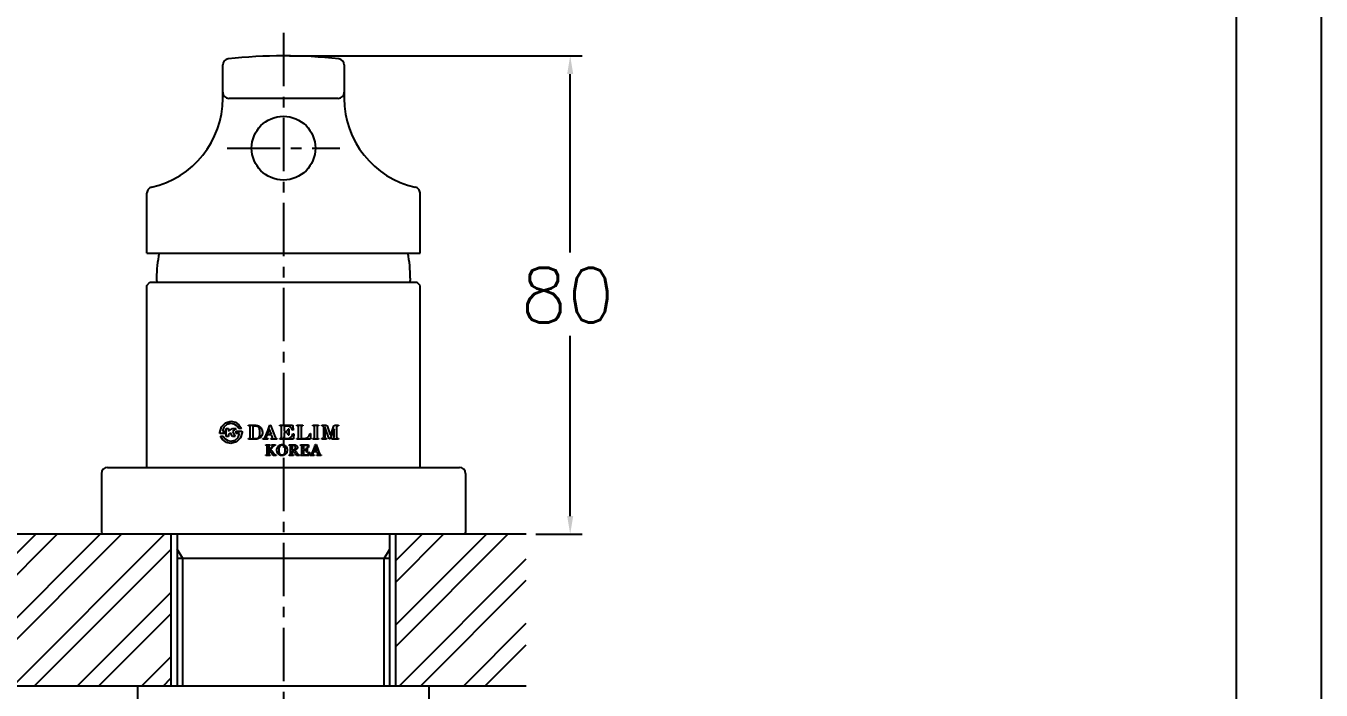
# Model space of a CAD drawing. Extents: x 8952 to 9546, y 9173 to 10013.
# Drawn here: x 9332.4 to 9545.8, y 9342.6 to 9452 of the extents above; entities that cross this region are included whole.
import ezdxf

# ---------------------------------------------------------------- set-up
doc = ezdxf.new("R2010")
doc.units = 0
doc.header["$LTSCALE"] = 7
doc.header["$MEASUREMENT"] = 0
doc.linetypes.add('CENTER', pattern=[2, 1.25, -0.25, 0.25, -0.25])
doc.layers.get('0').update_dxf_attribs({"color": 2, "linetype": 'CONTINUOUS'})
for name, color, linetype in [('CL', 1, 'CENTER'), ('D', 2, 'CONTINUOUS'), ('DWG', 7, 'CONTINUOUS')]:
    doc.layers.add(name, color=color, linetype=linetype)
doc.styles.add('GHS', font='ROMANS', dxfattribs={"bigfont": 'GHS'})

msp = doc.modelspace()

# ---------------------------------------------------------------- hatches: boundary and pattern name
at = {"layer": 'D'}
h = msp.add_hatch(dxfattribs=at)
h.set_pattern_fill('ANSI32', color=256, scale=20, style=0)
h.set_pattern_definition([(45, (3122.4815, 5087.101), (-5.303301, 5.303301), []), (45, (3126.017, 5087.101), (-5.303301, 5.303301), [])])
h.paths.add_polyline_path([(9094.83, 9343.24), (9116.33, 9343.24), (9116.33, 9368.24), (9094.83, 9368.24)])
h.paths.add_polyline_path([(9153.33, 9368.24), (9153.33, 9343.24), (9231.33, 9343.24), (9231.33, 9368.24)])
h.paths.add_polyline_path([(9393.33, 9343.24), (9414.83, 9343.24), (9414.83, 9368.24), (9393.33, 9368.24)])
h.paths.add_polyline_path([(9356.33, 9343.24), (9356.33, 9368.24), (9278.33, 9368.24), (9278.33, 9343.24)])

# ---------------------------------------------------------------- linework, layer by layer
msp.add_line((9545.79, 9593.39), (9545.79, 9173.39))
at = {"color": 4}
msp.add_line((9531.79, 9559.39), (9531.79, 9184.39), dxfattribs=at)
at = {"color": 7, "linetype": 'Continuous'}
for p, q in [((9364.83, 9440.04), (9364.83, 9445.54)), ((9384.83, 9445.54), (9384.83, 9440.04)), ((9383.83, 9440.04), (9365.83, 9440.04)), ((9352.33, 9414.54), (9352.33, 9424.42)), ((9397.33, 9414.54), (9397.33, 9424.42)), ((9352.33, 9414.54), (9397.33, 9414.54)), ((9352.33, 9409.24), (9352.83, 9409.74)), ((9352.33, 9379.24), (9352.33, 9409.24)), ((9352.83, 9409.74), (9396.83, 9409.74)), ((9353.93, 9410.44), (9353.93, 9410.04)), ((9395.73, 9410.44), (9395.73, 9410.04)), ((9397.33, 9409.24), (9396.83, 9409.74)), ((9397.33, 9379.24), (9397.33, 9409.24)), ((9345.83, 9379.24), (9403.83, 9379.24)), ((9344.83, 9378.24), (9344.83, 9368.54)), ((9404.83, 9378.24), (9404.83, 9368.54)), ((9414.83, 9368.24), (9094.83, 9368.24)), ((9344.83, 9368.54), (9345.13, 9368.24)), ((9356.33, 9343.24), (9356.33, 9368.24)), ((9357.33, 9368.24), (9357.33, 9343.24)), ((9392.33, 9343.24), (9392.33, 9368.24)), ((9393.33, 9343.24), (9393.33, 9368.24)), ((9404.83, 9368.54), (9404.53, 9368.24)), ((9392.33, 9364.24), (9357.33, 9364.24)), ((9414.83, 9343.24), (9094.83, 9343.24)), ((9350.83, 9340.74), (9350.83, 9343.24)), ((9398.83, 9340.74), (9398.83, 9343.24))]:
    msp.add_line(p, q, dxfattribs=at)
msp.add_circle((9374.83, 9431.84), 5.25, dxfattribs=at)
for centre, radius, start, end in [((9374.83, 9364.04), 83, 83.6987, 96.3013), ((9365.83, 9445.54), 1, 96.3013, 180), ((9383.83, 9445.54), 1, 0, 83.6987), ((9365.83, 9441.04), 1, 180, 270), ((9383.83, 9441.04), 1, 270, 0), ((9349.83, 9440.04), 15, 282.6356, 0), ((9399.83, 9440.04), 15, 180, 257.3644), ((9374.83, 9410.44), 20.9, 168.6848, 180), ((9374.83, 9410.44), 20.9, 0, 11.3152), ((9354.23, 9410.04), 0.3, 180, 270), ((9395.43, 9410.04), 0.3, 270, 0), ((9345.83, 9378.24), 1, 90, 180), ((9403.83, 9378.24), 1, 0, 90)]:
    msp.add_arc(centre, radius, start, end, dxfattribs=at)
for points in [[(9353.12, 9425.4), (9352.82, 9425.28), (9352.58, 9425.08), (9352.41, 9424.81), (9352.34, 9424.5), (9352.33, 9424.42)], [(9397.33, 9424.42), (9397.33, 9424.5), (9397.26, 9424.81), (9397.09, 9425.08), (9396.85, 9425.28), (9396.55, 9425.4)]]:
    msp.add_spline(points, degree=3, dxfattribs=at)
at = {"layer": 'CL'}
for p, q in [((9374.83, 9450.81), (9374.83, 9269.84)), ((9365.54, 9431.84), (9384.13, 9431.84))]:
    msp.add_line(p, q, dxfattribs=at)
at = {"layer": 'D'}
for p, q in [((9375.83, 9447.04), (9424.07, 9447.04)), ((9422.07, 9414.67), (9422.07, 9444.04)), ((9422.07, 9371.24), (9422.07, 9400.9)), ((9364.35, 9385.02), (9364.6, 9385.94)), ((9364.6, 9385.94), (9365.26, 9386.6)), ((9365.01, 9385.86), (9364.76, 9385.22)), ((9364.76, 9385.22), (9365.19, 9385.22)), ((9365.51, 9386.31), (9365.01, 9385.86)), ((9365.19, 9385.22), (9365.19, 9384.84)), ((9365.26, 9386.6), (9366.18, 9386.85)), ((9365.38, 9385.66), (9365.77, 9385.66)), ((9365.38, 9384.36), (9365.38, 9385.66)), ((9366.18, 9386.47), (9365.51, 9386.31)), ((9365.77, 9385.21), (9366.43, 9385.66)), ((9365.77, 9385.66), (9365.77, 9385.21)), ((9366.18, 9386.85), (9366.91, 9386.69)), ((9366.71, 9386.37), (9366.18, 9386.47)), ((9367.06, 9385.66), (9366.41, 9385.19)), ((9366.41, 9385.19), (9366.89, 9384.36)), ((9366.43, 9385.66), (9367.06, 9385.66)), ((9367.15, 9386.09), (9366.71, 9386.37)), ((9366.91, 9386.69), (9367.5, 9386.28)), ((9367.02, 9385.23), (9367.6, 9385.23)), ((9367.02, 9384.84), (9367.02, 9385.23)), ((9367.46, 9385.66), (9367.15, 9386.09)), ((9367.89, 9385.66), (9367.46, 9385.66)), ((9367.5, 9386.28), (9367.89, 9385.66)), ((9367.6, 9385.23), (9367.83, 9385.23)), ((9367.83, 9385.23), (9367.99, 9385.23)), ((9367.99, 9385.23), (9368, 9385.16)), ((9368, 9385.16), (9368, 9385.09)), ((9369.05, 9386.2), (9370.16, 9386.2)), ((9369.05, 9386.09), (9369.05, 9386.2)), ((9369.21, 9386.09), (9369.05, 9386.09)), ((9369.3, 9386.07), (9369.21, 9386.09)), ((9369.34, 9386), (9369.3, 9386.07)), ((9369.35, 9385.91), (9369.34, 9386)), ((9369.35, 9384.18), (9369.35, 9385.91)), ((9369.78, 9385.99), (9369.77, 9385.93)), ((9369.77, 9385.93), (9369.77, 9384.16)), ((9369.83, 9386.04), (9369.78, 9385.99)), ((9369.91, 9386.07), (9369.83, 9386.04)), ((9369.97, 9386.07), (9369.91, 9386.07)), ((9370.02, 9386.07), (9369.97, 9386.07)), ((9370.07, 9386.07), (9370.02, 9386.07)), ((9370.23, 9386.07), (9370.07, 9386.07)), ((9370.16, 9386.2), (9370.3, 9386.19)), ((9370.4, 9386.05), (9370.23, 9386.07)), ((9370.3, 9386.19), (9370.43, 9386.17)), ((9370.53, 9386.02), (9370.4, 9386.05)), ((9370.43, 9386.17), (9370.57, 9386.14)), ((9370.63, 9385.96), (9370.53, 9386.02)), ((9370.57, 9386.14), (9370.69, 9386.09)), ((9370.72, 9385.89), (9370.63, 9385.96)), ((9370.69, 9386.09), (9370.81, 9386.03)), ((9370.8, 9385.81), (9370.72, 9385.89)), ((9370.9, 9385.58), (9370.8, 9385.81)), ((9370.81, 9386.03), (9370.92, 9385.96)), ((9370.95, 9385.29), (9370.9, 9385.58)), ((9370.92, 9385.96), (9371.04, 9385.86)), ((9370.96, 9385.04), (9370.95, 9385.29)), ((9371.04, 9385.86), (9371.15, 9385.73)), ((9371.15, 9385.73), (9371.23, 9385.59)), ((9371.23, 9385.59), (9371.3, 9385.42)), ((9371.3, 9385.42), (9371.34, 9385.24)), ((9371.34, 9385.24), (9371.36, 9385.04)), ((9372.09, 9384.92), (9372.23, 9385.27)), ((9372.5, 9385.63), (9372.15, 9384.73)), ((9372.23, 9385.27), (9372.36, 9385.62)), ((9372.36, 9385.62), (9372.49, 9385.94)), ((9372.49, 9385.94), (9372.6, 9386.23)), ((9372.84, 9384.73), (9372.5, 9385.63)), ((9372.6, 9386.23), (9372.69, 9386.23)), ((9372.69, 9386.23), (9373.46, 9384.25)), ((9374.21, 9386.2), (9376.29, 9386.2)), ((9374.21, 9386.08), (9374.21, 9386.2)), ((9374.38, 9386.08), (9374.21, 9386.08)), ((9374.45, 9386.06), (9374.38, 9386.08)), ((9374.5, 9386.01), (9374.45, 9386.06)), ((9374.51, 9385.94), (9374.5, 9386.01)), ((9374.52, 9384.21), (9374.51, 9385.94)), ((9374.95, 9386.01), (9374.93, 9385.95)), ((9374.93, 9385.95), (9374.93, 9385.25)), ((9374.93, 9385.25), (9374.94, 9385.21)), ((9374.94, 9385.21), (9374.98, 9385.17)), ((9374.99, 9386.05), (9374.95, 9386.01)), ((9374.98, 9385.17), (9375.02, 9385.16)), ((9375.07, 9386.07), (9374.99, 9386.05)), ((9375.02, 9385.16), (9375.14, 9385.16)), ((9375.45, 9386.07), (9375.07, 9386.07)), ((9375.14, 9385.16), (9375.36, 9385.2)), ((9375.36, 9385.2), (9375.55, 9385.35)), ((9375.84, 9385.99), (9375.45, 9386.07)), ((9375.55, 9385.35), (9375.63, 9385.59)), ((9375.63, 9385.59), (9375.73, 9385.59)), ((9375.73, 9385.59), (9375.73, 9384.55)), ((9376.14, 9385.75), (9375.84, 9385.99)), ((9376.32, 9385.38), (9376.14, 9385.75)), ((9376.29, 9386.2), (9376.33, 9386.19)), ((9376.41, 9385.38), (9376.32, 9385.38)), ((9376.33, 9386.19), (9376.36, 9386.17)), ((9376.36, 9386.17), (9376.37, 9386.14)), ((9376.37, 9386.14), (9376.41, 9385.38)), ((9377.04, 9386.2), (9378.01, 9386.2)), ((9377.04, 9386.08), (9377.04, 9386.2)), ((9377.16, 9386.08), (9377.04, 9386.08)), ((9377.24, 9386.06), (9377.16, 9386.08)), ((9377.3, 9385.99), (9377.24, 9386.06)), ((9377.33, 9385.88), (9377.3, 9385.99)), ((9377.33, 9384.2), (9377.33, 9385.88)), ((9377.75, 9385.98), (9377.74, 9385.9)), ((9377.74, 9385.9), (9377.74, 9384.24)), ((9377.8, 9386.05), (9377.75, 9385.98)), ((9377.9, 9386.08), (9377.8, 9386.05)), ((9378.01, 9386.08), (9377.9, 9386.08)), ((9378.01, 9386.2), (9378.01, 9386.08)), ((9379.68, 9386.2), (9380.6, 9386.2)), ((9379.68, 9386.08), (9379.68, 9386.2)), ((9379.8, 9386.08), (9379.68, 9386.08)), ((9379.88, 9386.06), (9379.8, 9386.08)), ((9379.93, 9386.01), (9379.88, 9386.06)), ((9379.94, 9385.95), (9379.93, 9386.01)), ((9379.94, 9384.2), (9379.94, 9385.95)), ((9380.38, 9386.02), (9380.36, 9385.96)), ((9380.36, 9385.96), (9380.36, 9384.17)), ((9380.42, 9386.07), (9380.38, 9386.02)), ((9380.49, 9386.08), (9380.42, 9386.07)), ((9380.6, 9386.08), (9380.49, 9386.08)), ((9380.6, 9386.2), (9380.6, 9386.08)), ((9381.16, 9386.2), (9381.86, 9386.2)), ((9381.16, 9386.08), (9381.16, 9386.2)), ((9381.25, 9386.09), (9381.16, 9386.08)), ((9381.35, 9386.07), (9381.25, 9386.09)), ((9381.43, 9386.01), (9381.35, 9386.07)), ((9381.47, 9385.88), (9381.43, 9386.01)), ((9381.47, 9384.31), (9381.47, 9385.88)), ((9381.63, 9385.96), (9381.63, 9385.95)), ((9382.36, 9383.94), (9381.63, 9385.96)), ((9381.63, 9385.95), (9381.63, 9384.56)), ((9381.86, 9386.2), (9381.92, 9386.18)), ((9381.92, 9386.18), (9381.98, 9386.15)), ((9381.98, 9386.15), (9382.03, 9386.08)), ((9382.03, 9386.08), (9382.54, 9384.63)), ((9383.18, 9385.62), (9382.53, 9383.94)), ((9382.6, 9384.63), (9382.78, 9385.11)), ((9382.78, 9385.11), (9382.97, 9385.59)), ((9382.97, 9385.59), (9383.13, 9386.08)), ((9383.13, 9386.08), (9383.16, 9386.14)), ((9383.16, 9386.14), (9383.22, 9386.18)), ((9383.17, 9385.6), (9383.18, 9385.62)), ((9383.17, 9384.22), (9383.17, 9385.6)), ((9383.22, 9386.18), (9383.28, 9386.2)), ((9383.28, 9386.2), (9383.9, 9386.2)), ((9383.61, 9385.98), (9383.59, 9385.88)), ((9383.59, 9385.88), (9383.59, 9384.22)), ((9383.68, 9386.05), (9383.61, 9385.98)), ((9383.78, 9386.08), (9383.68, 9386.05)), ((9383.9, 9386.08), (9383.78, 9386.08)), ((9383.9, 9386.2), (9383.9, 9386.08)), ((9364.35, 9384.96), (9364.35, 9385.02)), ((9364.36, 9384.9), (9364.35, 9384.96)), ((9364.36, 9384.84), (9364.36, 9384.9)), ((9364.5, 9384.84), (9364.36, 9384.84)), ((9364.47, 9384.39), (9364.89, 9384.39)), ((9364.85, 9383.77), (9364.47, 9384.39)), ((9364.75, 9384.84), (9364.5, 9384.84)), ((9365.19, 9384.84), (9364.75, 9384.84)), ((9365.44, 9383.35), (9364.85, 9383.77)), ((9364.89, 9384.39), (9365.2, 9383.96)), ((9365.2, 9383.96), (9365.64, 9383.68)), ((9365.77, 9384.36), (9365.38, 9384.36)), ((9366.18, 9383.2), (9365.44, 9383.35)), ((9365.64, 9383.68), (9366.18, 9383.57)), ((9366.09, 9384.96), (9365.77, 9384.74)), ((9365.77, 9384.74), (9365.77, 9384.36)), ((9366.44, 9384.36), (9366.09, 9384.96)), ((9366.18, 9383.57), (9366.85, 9383.74)), ((9367.1, 9383.45), (9366.18, 9383.2)), ((9366.89, 9384.36), (9366.44, 9384.36)), ((9366.85, 9383.74), (9367.35, 9384.19)), ((9367.6, 9384.84), (9367.02, 9384.84)), ((9367.75, 9384.1), (9367.1, 9383.45)), ((9367.35, 9384.19), (9367.6, 9384.84)), ((9368, 9385.02), (9367.75, 9384.1)), ((9368, 9385.09), (9368, 9385.02)), ((9369.05, 9384.01), (9369.19, 9384.01)), ((9369.05, 9383.9), (9369.05, 9384.01)), ((9370.09, 9383.9), (9369.05, 9383.9)), ((9369.19, 9384.01), (9369.27, 9384.04)), ((9369.27, 9384.04), (9369.33, 9384.1)), ((9369.33, 9384.1), (9369.35, 9384.18)), ((9369.77, 9384.16), (9369.78, 9384.09)), ((9369.78, 9384.09), (9369.81, 9384.05)), ((9369.81, 9384.05), (9369.86, 9384.02)), ((9369.86, 9384.02), (9369.93, 9384.01)), ((9369.93, 9384.01), (9370.04, 9384.01)), ((9370.04, 9384.01), (9370.16, 9384.02)), ((9370.26, 9383.9), (9370.09, 9383.9)), ((9370.16, 9384.02), (9370.31, 9384.02)), ((9370.44, 9383.91), (9370.26, 9383.9)), ((9370.31, 9384.02), (9370.46, 9384.04)), ((9370.6, 9383.95), (9370.44, 9383.91)), ((9370.46, 9384.04), (9370.59, 9384.08)), ((9370.59, 9384.08), (9370.68, 9384.14)), ((9370.73, 9384), (9370.6, 9383.95)), ((9370.68, 9384.14), (9370.76, 9384.22)), ((9370.85, 9384.06), (9370.73, 9384)), ((9370.76, 9384.22), (9370.84, 9384.3)), ((9370.84, 9384.3), (9370.92, 9384.52)), ((9370.97, 9384.14), (9370.85, 9384.06)), ((9370.92, 9384.52), (9370.95, 9384.8)), ((9370.95, 9384.8), (9370.96, 9385.04)), ((9371.08, 9384.24), (9370.97, 9384.14)), ((9371.18, 9384.37), (9371.08, 9384.24)), ((9371.26, 9384.51), (9371.18, 9384.37)), ((9371.32, 9384.67), (9371.26, 9384.51)), ((9371.35, 9384.85), (9371.32, 9384.67)), ((9371.36, 9385.04), (9371.35, 9384.85)), ((9371.43, 9384.01), (9371.5, 9384.02)), ((9371.43, 9383.9), (9371.43, 9384.01)), ((9372.27, 9383.9), (9371.43, 9383.9)), ((9371.5, 9384.02), (9371.58, 9384.04)), ((9371.58, 9384.04), (9371.64, 9384.07)), ((9371.64, 9384.07), (9371.73, 9384.13)), ((9371.73, 9384.13), (9371.79, 9384.2)), ((9371.79, 9384.2), (9371.84, 9384.3)), ((9371.84, 9384.3), (9371.96, 9384.6)), ((9371.91, 9382.98), (9372.63, 9382.98)), ((9371.91, 9382.89), (9371.91, 9382.98)), ((9371.96, 9384.6), (9372.09, 9384.92)), ((9372.12, 9384.61), (9371.99, 9384.27)), ((9371.99, 9384.27), (9372, 9384.13)), ((9372, 9384.13), (9372.11, 9384.05)), ((9372.11, 9384.05), (9372.27, 9384.01)), ((9372.88, 9384.61), (9372.12, 9384.61)), ((9372.15, 9384.73), (9372.84, 9384.73)), ((9372.27, 9384.01), (9372.27, 9383.9)), ((9372.63, 9382.98), (9372.63, 9382.89)), ((9372.73, 9384.01), (9372.94, 9384.01)), ((9372.73, 9383.9), (9372.73, 9384.01)), ((9373.74, 9383.9), (9372.73, 9383.9)), ((9372.84, 9382.89), (9372.84, 9382.98)), ((9372.84, 9382.98), (9373.5, 9382.98)), ((9373.03, 9384.18), (9372.88, 9384.61)), ((9372.94, 9384.01), (9373, 9384.04)), ((9373, 9384.04), (9373.04, 9384.1)), ((9373.04, 9384.1), (9373.03, 9384.18)), ((9373.46, 9384.25), (9373.51, 9384.12)), ((9373.5, 9382.98), (9373.5, 9382.89)), ((9373.51, 9384.12), (9373.59, 9384.04)), ((9373.59, 9384.04), (9373.74, 9384.01)), ((9373.74, 9384.01), (9373.74, 9383.9)), ((9374.21, 9384.01), (9374.36, 9384.03)), ((9374.21, 9383.9), (9374.21, 9384.01)), ((9374.94, 9383.9), (9374.21, 9383.9)), ((9374.27, 9382.96), (9374.37, 9382.99)), ((9374.36, 9384.03), (9374.47, 9384.08)), ((9374.37, 9382.99), (9374.48, 9383.01)), ((9374.47, 9384.08), (9374.52, 9384.21)), ((9374.48, 9383.01), (9374.59, 9383.02)), ((9374.59, 9383.02), (9374.7, 9383.01)), ((9374.7, 9383.01), (9374.81, 9382.99)), ((9374.81, 9382.99), (9374.91, 9382.96)), ((9374.94, 9384.98), (9374.93, 9384.94)), ((9374.93, 9384.94), (9374.93, 9384.34)), ((9374.93, 9384.34), (9374.93, 9384.27)), ((9374.93, 9384.27), (9374.94, 9384.22)), ((9374.98, 9385.01), (9374.94, 9384.98)), ((9374.94, 9384.22), (9374.94, 9384.17)), ((9374.94, 9384.17), (9374.98, 9384.1)), ((9375.67, 9383.9), (9374.94, 9383.9)), ((9375.02, 9385.03), (9374.98, 9385.01)), ((9374.98, 9384.1), (9375.04, 9384.05)), ((9375.14, 9385.03), (9375.02, 9385.03)), ((9375.04, 9384.05), (9375.12, 9384.03)), ((9375.12, 9384.03), (9375.25, 9384.03)), ((9375.38, 9384.97), (9375.14, 9385.03)), ((9375.25, 9384.03), (9375.46, 9384.03)), ((9375.55, 9384.8), (9375.38, 9384.97)), ((9375.46, 9384.03), (9375.63, 9384.03)), ((9375.62, 9384.55), (9375.55, 9384.8)), ((9375.73, 9384.55), (9375.62, 9384.55)), ((9375.63, 9384.03), (9375.92, 9384.13)), ((9376.4, 9383.9), (9375.67, 9383.9)), ((9375.77, 9382.98), (9376.57, 9382.98)), ((9375.77, 9382.89), (9375.77, 9382.98)), ((9375.92, 9384.13), (9376.24, 9384.38)), ((9376.24, 9384.38), (9376.39, 9384.77)), ((9376.39, 9384.77), (9376.51, 9384.77)), ((9376.43, 9383.91), (9376.4, 9383.9)), ((9376.46, 9383.94), (9376.43, 9383.91)), ((9376.47, 9383.99), (9376.46, 9383.94)), ((9376.51, 9384.77), (9376.47, 9383.99)), ((9376.57, 9382.98), (9376.64, 9382.98)), ((9376.64, 9382.98), (9376.71, 9382.97)), ((9376.71, 9382.97), (9376.78, 9382.96)), ((9377.04, 9384.01), (9377.17, 9384.01)), ((9377.04, 9383.9), (9377.04, 9384.01)), ((9379.18, 9383.9), (9377.04, 9383.9)), ((9377.17, 9384.01), (9377.25, 9384.05)), ((9377.25, 9384.05), (9377.31, 9384.11)), ((9377.31, 9384.11), (9377.33, 9384.2)), ((9377.64, 9382.98), (9378.98, 9382.98)), ((9377.64, 9382.89), (9377.64, 9382.98)), ((9377.74, 9384.24), (9377.74, 9384.15)), ((9377.74, 9384.15), (9377.78, 9384.07)), ((9377.78, 9384.07), (9377.9, 9384.03)), ((9377.9, 9384.03), (9378.43, 9384.03)), ((9378.43, 9384.03), (9378.79, 9384.16)), ((9378.79, 9384.16), (9379.08, 9384.46)), ((9378.98, 9382.98), (9378.98, 9382.56)), ((9379.08, 9384.46), (9379.21, 9384.82)), ((9379.22, 9383.91), (9379.18, 9383.9)), ((9379.21, 9384.82), (9379.31, 9384.82)), ((9379.25, 9383.93), (9379.22, 9383.91)), ((9379.27, 9383.98), (9379.25, 9383.93)), ((9379.31, 9384.82), (9379.27, 9383.98)), ((9379.68, 9384.01), (9379.81, 9384.02)), ((9379.68, 9383.9), (9379.68, 9384.01)), ((9380.6, 9383.9), (9379.68, 9383.9)), ((9379.81, 9384.02), (9379.9, 9384.05)), ((9379.9, 9384.05), (9379.93, 9384.13)), ((9379.93, 9384.13), (9379.94, 9384.2)), ((9380.02, 9382.78), (9380.1, 9383)), ((9380.1, 9383), (9380.2, 9383)), ((9380.2, 9383), (9380.78, 9381.5)), ((9380.36, 9384.17), (9380.37, 9384.09)), ((9380.37, 9384.09), (9380.41, 9384.04)), ((9380.41, 9384.04), (9380.49, 9384.02)), ((9380.49, 9384.02), (9380.6, 9384.01)), ((9380.6, 9384.01), (9380.6, 9383.9)), ((9381.15, 9384.01), (9381.32, 9384.06)), ((9381.15, 9383.9), (9381.15, 9384.01)), ((9381.9, 9383.9), (9381.15, 9383.9)), ((9381.32, 9384.06), (9381.42, 9384.16)), ((9381.42, 9384.16), (9381.47, 9384.31)), ((9381.63, 9384.56), (9381.63, 9384.29)), ((9381.63, 9384.29), (9381.67, 9384.15)), ((9381.67, 9384.15), (9381.77, 9384.05)), ((9381.77, 9384.05), (9381.9, 9384.01)), ((9381.9, 9384.01), (9381.9, 9383.9)), ((9382.53, 9383.94), (9382.36, 9383.94)), ((9382.54, 9384.63), (9382.6, 9384.63)), ((9382.79, 9384.01), (9382.93, 9384.01)), ((9382.79, 9383.9), (9382.79, 9384.01)), ((9383.91, 9383.9), (9382.79, 9383.9)), ((9382.93, 9384.01), (9383.05, 9384.03)), ((9383.05, 9384.03), (9383.13, 9384.1)), ((9383.13, 9384.1), (9383.17, 9384.22)), ((9383.59, 9384.22), (9383.61, 9384.11)), ((9383.61, 9384.11), (9383.68, 9384.04)), ((9383.68, 9384.04), (9383.79, 9384.02)), ((9383.79, 9384.02), (9383.91, 9384.01)), ((9383.91, 9384.01), (9383.91, 9383.9)), ((9371.94, 9382.89), (9371.91, 9382.89)), ((9371.91, 9381.32), (9371.93, 9381.33)), ((9371.91, 9381.24), (9371.91, 9381.32)), ((9372.63, 9381.24), (9371.91, 9381.24)), ((9371.93, 9381.33), (9371.96, 9381.33)), ((9371.96, 9382.88), (9371.94, 9382.89)), ((9371.99, 9382.88), (9371.96, 9382.88)), ((9371.96, 9381.33), (9371.99, 9381.33)), ((9372.02, 9382.87), (9371.99, 9382.88)), ((9371.99, 9381.33), (9372.03, 9381.33)), ((9372.05, 9382.86), (9372.02, 9382.87)), ((9372.03, 9381.33), (9372.05, 9381.34)), ((9372.07, 9382.85), (9372.05, 9382.86)), ((9372.05, 9381.34), (9372.07, 9381.35)), ((9372.09, 9382.83), (9372.07, 9382.85)), ((9372.07, 9381.35), (9372.09, 9381.36)), ((9372.11, 9382.82), (9372.09, 9382.83)), ((9372.09, 9381.36), (9372.11, 9381.37)), ((9372.13, 9382.8), (9372.11, 9382.82)), ((9372.11, 9381.37), (9372.12, 9381.39)), ((9372.12, 9381.39), (9372.13, 9381.42)), ((9372.13, 9382.78), (9372.13, 9382.8)), ((9372.14, 9382.75), (9372.13, 9382.78)), ((9372.13, 9381.42), (9372.14, 9381.44)), ((9372.14, 9382.73), (9372.14, 9382.75)), ((9372.14, 9381.47), (9372.14, 9382.73)), ((9372.14, 9381.44), (9372.14, 9381.47)), ((9372.41, 9382.79), (9372.4, 9382.76)), ((9372.4, 9382.76), (9372.4, 9382.74)), ((9372.4, 9382.74), (9372.4, 9382.14)), ((9372.4, 9382.14), (9372.43, 9382.14)), ((9372.43, 9382.09), (9372.4, 9382.09)), ((9372.4, 9382.09), (9372.4, 9381.48)), ((9372.4, 9381.48), (9372.4, 9381.46)), ((9372.4, 9381.46), (9372.41, 9381.43)), ((9372.42, 9382.81), (9372.41, 9382.79)), ((9372.41, 9381.43), (9372.42, 9381.41)), ((9372.43, 9382.83), (9372.42, 9382.81)), ((9372.42, 9381.41), (9372.43, 9381.39)), ((9372.45, 9382.85), (9372.43, 9382.83)), ((9372.43, 9382.14), (9372.5, 9382.2)), ((9372.56, 9381.95), (9372.43, 9382.09)), ((9372.43, 9381.39), (9372.45, 9381.37)), ((9372.47, 9382.86), (9372.45, 9382.85)), ((9372.45, 9381.37), (9372.47, 9381.36)), ((9372.49, 9382.87), (9372.47, 9382.86)), ((9372.47, 9381.36), (9372.49, 9381.35)), ((9372.52, 9382.87), (9372.49, 9382.87)), ((9372.49, 9381.35), (9372.51, 9381.34)), ((9372.5, 9382.2), (9372.57, 9382.26)), ((9372.51, 9381.34), (9372.55, 9381.34)), ((9372.55, 9382.88), (9372.52, 9382.87)), ((9372.58, 9382.89), (9372.55, 9382.88)), ((9372.55, 9381.34), (9372.58, 9381.33)), ((9372.68, 9381.81), (9372.56, 9381.95)), ((9372.57, 9382.26), (9372.64, 9382.33)), ((9372.61, 9382.89), (9372.58, 9382.89)), ((9372.58, 9381.33), (9372.61, 9381.33)), ((9372.63, 9382.89), (9372.61, 9382.89)), ((9372.61, 9381.33), (9372.63, 9381.32)), ((9372.63, 9381.32), (9372.63, 9381.24)), ((9372.64, 9382.33), (9372.71, 9382.4)), ((9372.76, 9382.3), (9372.67, 9382.21)), ((9372.67, 9382.21), (9372.79, 9382.08)), ((9372.79, 9381.67), (9372.68, 9381.81)), ((9372.71, 9382.4), (9372.78, 9382.47)), ((9372.85, 9382.39), (9372.76, 9382.3)), ((9372.78, 9382.47), (9372.84, 9382.53)), ((9372.79, 9382.08), (9372.89, 9381.96)), ((9372.91, 9381.53), (9372.79, 9381.67)), ((9372.86, 9382.89), (9372.84, 9382.89)), ((9372.84, 9382.53), (9372.9, 9382.6)), ((9372.94, 9382.49), (9372.85, 9382.39)), ((9372.87, 9382.89), (9372.86, 9382.89)), ((9372.89, 9382.89), (9372.87, 9382.89)), ((9372.91, 9382.89), (9372.89, 9382.89)), ((9372.89, 9381.96), (9372.98, 9381.85)), ((9372.9, 9382.6), (9372.94, 9382.66)), ((9372.93, 9382.88), (9372.91, 9382.89)), ((9373.01, 9381.38), (9372.91, 9381.53)), ((9372.95, 9382.88), (9372.93, 9382.88)), ((9372.94, 9382.66), (9372.98, 9382.71)), ((9373.04, 9382.59), (9372.94, 9382.49)), ((9372.97, 9382.87), (9372.95, 9382.88)), ((9372.98, 9382.87), (9372.97, 9382.87)), ((9373, 9382.86), (9372.98, 9382.87)), ((9372.98, 9382.71), (9373, 9382.75)), ((9372.98, 9381.85), (9373.06, 9381.75)), ((9373.01, 9382.85), (9373, 9382.86)), ((9373, 9382.75), (9373.02, 9382.79)), ((9373.02, 9382.84), (9373.01, 9382.85)), ((9373.11, 9381.24), (9373.01, 9381.38)), ((9373.02, 9382.83), (9373.02, 9382.84)), ((9373.02, 9382.79), (9373.02, 9382.83)), ((9373.12, 9382.69), (9373.04, 9382.59)), ((9373.06, 9381.75), (9373.15, 9381.64)), ((9373.6, 9381.24), (9373.11, 9381.24)), ((9373.21, 9382.79), (9373.12, 9382.69)), ((9373.15, 9381.64), (9373.24, 9381.52)), ((9373.23, 9382.81), (9373.21, 9382.79)), ((9373.26, 9382.83), (9373.23, 9382.81)), ((9373.24, 9381.52), (9373.28, 9381.48)), ((9373.28, 9382.84), (9373.26, 9382.83)), ((9373.31, 9382.86), (9373.28, 9382.84)), ((9373.28, 9381.48), (9373.31, 9381.45)), ((9373.34, 9382.87), (9373.31, 9382.86)), ((9373.31, 9381.45), (9373.35, 9381.42)), ((9373.37, 9382.87), (9373.34, 9382.87)), ((9373.35, 9381.42), (9373.38, 9381.39)), ((9373.39, 9382.88), (9373.37, 9382.87)), ((9373.38, 9381.39), (9373.41, 9381.37)), ((9373.4, 9382.88), (9373.39, 9382.88)), ((9373.42, 9382.88), (9373.4, 9382.88)), ((9373.41, 9381.37), (9373.44, 9381.36)), ((9373.43, 9382.88), (9373.42, 9382.88)), ((9373.44, 9382.89), (9373.43, 9382.88)), ((9373.45, 9382.89), (9373.44, 9382.89)), ((9373.44, 9381.36), (9373.46, 9381.35)), ((9373.46, 9382.89), (9373.45, 9382.89)), ((9373.47, 9382.89), (9373.46, 9382.89)), ((9373.46, 9381.35), (9373.49, 9381.34)), ((9373.48, 9382.89), (9373.47, 9382.89)), ((9373.49, 9382.89), (9373.48, 9382.89)), ((9373.5, 9382.89), (9373.49, 9382.89)), ((9373.49, 9382.89), (9373.49, 9382.89)), ((9373.49, 9381.34), (9373.52, 9381.33)), ((9373.52, 9381.33), (9373.55, 9381.33)), ((9373.55, 9381.33), (9373.57, 9381.33)), ((9373.57, 9381.33), (9373.6, 9381.32)), ((9373.6, 9381.32), (9373.6, 9381.24)), ((9373.75, 9382.11), (9373.76, 9382.24)), ((9373.76, 9381.98), (9373.75, 9382.11)), ((9373.76, 9382.24), (9373.78, 9382.37)), ((9373.78, 9381.86), (9373.76, 9381.98)), ((9373.78, 9382.37), (9373.82, 9382.48)), ((9373.81, 9381.74), (9373.78, 9381.86)), ((9373.86, 9381.63), (9373.81, 9381.74)), ((9373.82, 9382.48), (9373.87, 9382.59)), ((9373.92, 9381.54), (9373.86, 9381.63)), ((9373.87, 9382.59), (9373.93, 9382.69)), ((9373.99, 9381.45), (9373.92, 9381.54)), ((9373.93, 9382.69), (9374, 9382.77)), ((9374.07, 9381.38), (9373.99, 9381.45)), ((9374, 9382.77), (9374.08, 9382.85)), ((9374.06, 9382.31), (9374.05, 9382.21)), ((9374.05, 9382.21), (9374.05, 9382.11)), ((9374.05, 9382.11), (9374.05, 9381.99)), ((9374.05, 9381.99), (9374.06, 9381.89)), ((9374.08, 9382.41), (9374.06, 9382.31)), ((9374.06, 9381.89), (9374.08, 9381.79)), ((9374.15, 9381.31), (9374.07, 9381.38)), ((9374.08, 9382.85), (9374.17, 9382.91)), ((9374.1, 9382.5), (9374.08, 9382.41)), ((9374.08, 9381.79), (9374.11, 9381.7)), ((9374.13, 9382.59), (9374.1, 9382.5)), ((9374.11, 9381.7), (9374.14, 9381.61)), ((9374.17, 9382.66), (9374.13, 9382.59)), ((9374.14, 9381.61), (9374.18, 9381.53)), ((9374.25, 9381.26), (9374.15, 9381.31)), ((9374.17, 9382.91), (9374.27, 9382.96)), ((9374.22, 9382.73), (9374.17, 9382.66)), ((9374.18, 9381.53), (9374.23, 9381.47)), ((9374.27, 9382.79), (9374.22, 9382.73)), ((9374.23, 9381.47), (9374.28, 9381.41)), ((9374.36, 9381.23), (9374.25, 9381.26)), ((9374.34, 9382.84), (9374.27, 9382.79)), ((9374.28, 9381.41), (9374.35, 9381.36)), ((9374.41, 9382.88), (9374.34, 9382.84)), ((9374.35, 9381.36), (9374.42, 9381.33)), ((9374.47, 9381.2), (9374.36, 9381.23)), ((9374.49, 9382.9), (9374.41, 9382.88)), ((9374.42, 9381.33), (9374.5, 9381.31)), ((9374.59, 9381.19), (9374.47, 9381.2)), ((9374.59, 9382.91), (9374.49, 9382.9)), ((9374.5, 9381.31), (9374.59, 9381.3)), ((9374.67, 9382.9), (9374.59, 9382.91)), ((9374.59, 9381.3), (9374.67, 9381.31)), ((9374.7, 9381.2), (9374.59, 9381.19)), ((9374.75, 9382.88), (9374.67, 9382.9)), ((9374.67, 9381.31), (9374.75, 9381.33)), ((9374.81, 9381.22), (9374.7, 9381.2)), ((9374.82, 9382.85), (9374.75, 9382.88)), ((9374.75, 9381.33), (9374.83, 9381.37)), ((9374.91, 9381.26), (9374.81, 9381.22)), ((9374.89, 9382.81), (9374.82, 9382.85)), ((9374.83, 9381.37), (9374.89, 9381.41)), ((9374.94, 9382.75), (9374.89, 9382.81)), ((9374.89, 9381.41), (9374.95, 9381.47)), ((9374.91, 9382.96), (9375.01, 9382.91)), ((9375.01, 9381.31), (9374.91, 9381.26)), ((9374.99, 9382.69), (9374.94, 9382.75)), ((9374.95, 9381.47), (9375, 9381.54)), ((9375.03, 9382.61), (9374.99, 9382.69)), ((9375, 9381.54), (9375.04, 9381.62)), ((9375.01, 9382.91), (9375.1, 9382.84)), ((9375.09, 9381.37), (9375.01, 9381.31)), ((9375.07, 9382.53), (9375.03, 9382.61)), ((9375.04, 9381.62), (9375.07, 9381.7)), ((9375.09, 9382.43), (9375.07, 9382.53)), ((9375.07, 9381.7), (9375.1, 9381.79)), ((9375.11, 9382.33), (9375.09, 9382.43)), ((9375.18, 9381.44), (9375.09, 9381.37)), ((9375.1, 9382.84), (9375.18, 9382.77)), ((9375.1, 9381.79), (9375.11, 9381.89)), ((9375.12, 9382.22), (9375.11, 9382.33)), ((9375.11, 9381.89), (9375.12, 9381.99)), ((9375.13, 9382.11), (9375.12, 9382.22)), ((9375.12, 9381.99), (9375.13, 9382.11)), ((9375.18, 9382.77), (9375.25, 9382.69)), ((9375.25, 9381.53), (9375.18, 9381.44)), ((9375.25, 9382.69), (9375.31, 9382.59)), ((9375.31, 9381.62), (9375.25, 9381.53)), ((9375.31, 9382.59), (9375.36, 9382.48)), ((9375.36, 9381.73), (9375.31, 9381.62)), ((9375.36, 9382.48), (9375.4, 9382.36)), ((9375.4, 9381.85), (9375.36, 9381.73)), ((9375.4, 9382.36), (9375.42, 9382.24)), ((9375.42, 9381.97), (9375.4, 9381.85)), ((9375.42, 9382.24), (9375.43, 9382.11)), ((9375.43, 9382.11), (9375.42, 9381.97)), ((9375.79, 9382.89), (9375.77, 9382.89)), ((9375.77, 9381.32), (9375.79, 9381.33)), ((9375.77, 9381.24), (9375.77, 9381.32)), ((9376.5, 9381.24), (9375.77, 9381.24)), ((9375.82, 9382.88), (9375.79, 9382.89)), ((9375.79, 9381.33), (9375.82, 9381.33)), ((9375.85, 9382.88), (9375.82, 9382.88)), ((9375.82, 9381.33), (9375.85, 9381.33)), ((9375.88, 9382.87), (9375.85, 9382.88)), ((9375.85, 9381.33), (9375.88, 9381.34)), ((9375.91, 9382.87), (9375.88, 9382.87)), ((9375.88, 9381.34), (9375.91, 9381.34)), ((9375.93, 9382.86), (9375.91, 9382.87)), ((9375.91, 9381.34), (9375.93, 9381.35)), ((9375.96, 9382.85), (9375.93, 9382.86)), ((9375.93, 9381.35), (9375.95, 9381.36)), ((9375.95, 9381.36), (9375.97, 9381.38)), ((9375.97, 9382.83), (9375.96, 9382.85)), ((9375.99, 9382.81), (9375.97, 9382.83)), ((9375.97, 9381.38), (9375.98, 9381.39)), ((9375.98, 9381.39), (9375.99, 9381.42)), ((9375.99, 9382.79), (9375.99, 9382.81)), ((9376, 9382.76), (9375.99, 9382.79)), ((9375.99, 9381.42), (9376, 9381.44)), ((9376, 9382.73), (9376, 9382.76)), ((9376, 9381.47), (9376, 9382.73)), ((9376, 9381.44), (9376, 9381.47)), ((9376.26, 9382.88), (9376.26, 9382.13)), ((9376.47, 9382.88), (9376.26, 9382.88)), ((9376.26, 9382.13), (9376.42, 9382.13)), ((9376.26, 9382.03), (9376.26, 9381.47)), ((9376.44, 9382.03), (9376.26, 9382.03)), ((9376.26, 9381.47), (9376.26, 9381.45)), ((9376.26, 9381.45), (9376.27, 9381.42)), ((9376.27, 9381.42), (9376.27, 9381.4)), ((9376.27, 9381.4), (9376.29, 9381.38)), ((9376.29, 9381.38), (9376.31, 9381.36)), ((9376.31, 9381.36), (9376.33, 9381.35)), ((9376.33, 9381.35), (9376.35, 9381.34)), ((9376.35, 9381.34), (9376.38, 9381.34)), ((9376.38, 9381.34), (9376.41, 9381.33)), ((9376.41, 9381.33), (9376.44, 9381.33)), ((9376.42, 9382.13), (9376.53, 9382.14)), ((9376.53, 9381.9), (9376.44, 9382.03)), ((9376.44, 9381.33), (9376.47, 9381.33)), ((9376.57, 9382.87), (9376.47, 9382.88)), ((9376.47, 9381.33), (9376.5, 9381.32)), ((9376.5, 9381.32), (9376.5, 9381.24)), ((9376.53, 9382.14), (9376.62, 9382.18)), ((9376.62, 9381.78), (9376.53, 9381.9)), ((9376.66, 9382.84), (9376.57, 9382.87)), ((9376.62, 9382.18), (9376.7, 9382.24)), ((9376.71, 9381.66), (9376.62, 9381.78)), ((9376.73, 9382.79), (9376.66, 9382.84)), ((9376.76, 9382.11), (9376.69, 9382.09)), ((9376.69, 9382.09), (9376.78, 9381.99)), ((9376.7, 9382.24), (9376.77, 9382.32)), ((9376.8, 9381.53), (9376.71, 9381.66)), ((9376.78, 9382.72), (9376.73, 9382.79)), ((9376.81, 9382.14), (9376.76, 9382.11)), ((9376.77, 9382.32), (9376.8, 9382.42)), ((9376.78, 9382.96), (9376.84, 9382.94)), ((9376.81, 9382.63), (9376.78, 9382.72)), ((9376.78, 9381.99), (9376.85, 9381.89)), ((9376.8, 9382.42), (9376.82, 9382.54)), ((9376.89, 9381.39), (9376.8, 9381.53)), ((9376.82, 9382.54), (9376.81, 9382.63)), ((9376.87, 9382.16), (9376.81, 9382.14)), ((9376.84, 9382.94), (9376.9, 9382.91)), ((9376.85, 9381.89), (9376.91, 9381.81)), ((9376.91, 9382.19), (9376.87, 9382.16)), ((9376.99, 9381.24), (9376.89, 9381.39)), ((9376.9, 9382.91), (9376.95, 9382.88)), ((9376.96, 9382.22), (9376.91, 9382.19)), ((9376.91, 9381.81), (9376.97, 9381.72)), ((9376.95, 9382.88), (9377, 9382.85)), ((9377, 9382.25), (9376.96, 9382.22)), ((9376.97, 9381.72), (9377.04, 9381.63)), ((9377.46, 9381.24), (9376.99, 9381.24)), ((9377, 9382.85), (9377.04, 9382.8)), ((9377.03, 9382.29), (9377, 9382.25)), ((9377.06, 9382.34), (9377.03, 9382.29)), ((9377.04, 9382.8), (9377.07, 9382.75)), ((9377.04, 9381.63), (9377.12, 9381.52)), ((9377.09, 9382.39), (9377.06, 9382.34)), ((9377.07, 9382.75), (9377.1, 9382.7)), ((9377.11, 9382.44), (9377.09, 9382.39)), ((9377.1, 9382.7), (9377.11, 9382.63)), ((9377.11, 9382.63), (9377.12, 9382.56)), ((9377.12, 9382.5), (9377.11, 9382.44)), ((9377.12, 9382.56), (9377.12, 9382.5)), ((9377.12, 9381.52), (9377.15, 9381.48)), ((9377.15, 9381.48), (9377.19, 9381.44)), ((9377.19, 9381.44), (9377.22, 9381.41)), ((9377.22, 9381.41), (9377.25, 9381.39)), ((9377.25, 9381.39), (9377.27, 9381.37)), ((9377.27, 9381.37), (9377.3, 9381.36)), ((9377.3, 9381.36), (9377.33, 9381.35)), ((9377.33, 9381.35), (9377.35, 9381.34)), ((9377.35, 9381.34), (9377.38, 9381.33)), ((9377.38, 9381.33), (9377.41, 9381.33)), ((9377.41, 9381.33), (9377.44, 9381.33)), ((9377.44, 9381.33), (9377.46, 9381.32)), ((9377.46, 9381.32), (9377.46, 9381.24)), ((9377.66, 9382.89), (9377.64, 9382.89)), ((9377.64, 9381.32), (9377.66, 9381.33)), ((9377.64, 9381.24), (9377.64, 9381.32)), ((9379.08, 9381.24), (9377.64, 9381.24)), ((9377.69, 9382.88), (9377.66, 9382.89)), ((9377.66, 9381.33), (9377.7, 9381.33)), ((9377.73, 9382.88), (9377.69, 9382.88)), ((9377.7, 9381.33), (9377.73, 9381.33)), ((9377.76, 9382.87), (9377.73, 9382.88)), ((9377.73, 9381.33), (9377.77, 9381.34)), ((9377.79, 9382.86), (9377.76, 9382.87)), ((9377.77, 9381.34), (9377.8, 9381.34)), ((9377.81, 9382.85), (9377.79, 9382.86)), ((9377.8, 9381.34), (9377.81, 9381.35)), ((9377.84, 9382.83), (9377.81, 9382.85)), ((9377.81, 9381.35), (9377.84, 9381.36)), ((9377.86, 9382.82), (9377.84, 9382.83)), ((9377.84, 9381.36), (9377.86, 9381.38)), ((9377.87, 9382.8), (9377.86, 9382.82)), ((9377.86, 9381.38), (9377.87, 9381.4)), ((9377.88, 9382.78), (9377.87, 9382.8)), ((9377.87, 9381.4), (9377.88, 9381.42)), ((9377.88, 9382.75), (9377.88, 9382.78)), ((9377.88, 9382.73), (9377.88, 9382.75)), ((9377.88, 9381.47), (9377.88, 9382.73)), ((9377.88, 9381.44), (9377.88, 9381.47)), ((9377.88, 9381.42), (9377.88, 9381.44)), ((9378.15, 9382.88), (9378.15, 9382.19)), ((9378.42, 9382.88), (9378.15, 9382.88)), ((9378.15, 9382.19), (9378.34, 9382.19)), ((9378.15, 9382.09), (9378.15, 9381.57)), ((9378.34, 9382.09), (9378.15, 9382.09)), ((9378.15, 9381.57), (9378.15, 9381.52)), ((9378.15, 9381.52), (9378.15, 9381.48)), ((9378.15, 9381.48), (9378.16, 9381.44)), ((9378.16, 9381.44), (9378.17, 9381.41)), ((9378.17, 9381.41), (9378.18, 9381.39)), ((9378.18, 9381.39), (9378.2, 9381.37)), ((9378.2, 9381.37), (9378.22, 9381.36)), ((9378.22, 9381.36), (9378.25, 9381.35)), ((9378.25, 9381.35), (9378.29, 9381.34)), ((9378.29, 9381.34), (9378.33, 9381.34)), ((9378.33, 9381.34), (9378.38, 9381.34)), ((9378.34, 9382.19), (9378.4, 9382.19)), ((9378.39, 9382.09), (9378.34, 9382.09)), ((9378.38, 9381.34), (9378.44, 9381.34)), ((9378.43, 9382.08), (9378.39, 9382.09)), ((9378.4, 9382.19), (9378.45, 9382.2)), ((9378.46, 9382.88), (9378.42, 9382.88)), ((9378.47, 9382.07), (9378.43, 9382.08)), ((9378.44, 9381.34), (9378.47, 9381.34)), ((9378.45, 9382.2), (9378.48, 9382.21)), ((9378.5, 9382.88), (9378.46, 9382.88)), ((9378.5, 9382.06), (9378.47, 9382.07)), ((9378.47, 9381.34), (9378.51, 9381.34)), ((9378.48, 9382.21), (9378.51, 9382.22)), ((9378.54, 9382.88), (9378.5, 9382.88)), ((9378.53, 9382.04), (9378.5, 9382.06)), ((9378.51, 9382.22), (9378.53, 9382.24)), ((9378.51, 9381.34), (9378.55, 9381.34)), ((9378.53, 9382.24), (9378.56, 9382.27)), ((9378.56, 9382.01), (9378.53, 9382.04)), ((9378.57, 9382.88), (9378.54, 9382.88)), ((9378.55, 9381.34), (9378.59, 9381.34)), ((9378.56, 9382.27), (9378.57, 9382.29)), ((9378.57, 9381.99), (9378.56, 9382.01)), ((9378.6, 9382.87), (9378.57, 9382.88)), ((9378.57, 9382.29), (9378.59, 9382.32)), ((9378.59, 9381.96), (9378.57, 9381.99)), ((9378.59, 9382.32), (9378.6, 9382.36)), ((9378.6, 9381.92), (9378.59, 9381.96)), ((9378.59, 9381.34), (9378.63, 9381.34)), ((9378.63, 9382.87), (9378.6, 9382.87)), ((9378.6, 9382.36), (9378.61, 9382.4)), ((9378.61, 9381.87), (9378.6, 9381.92)), ((9378.61, 9382.4), (9378.62, 9382.44)), ((9378.62, 9381.83), (9378.61, 9381.87)), ((9378.62, 9382.44), (9378.63, 9382.47)), ((9378.63, 9381.79), (9378.62, 9381.83)), ((9378.68, 9382.85), (9378.63, 9382.87)), ((9378.63, 9382.47), (9378.72, 9382.47)), ((9378.72, 9381.79), (9378.63, 9381.79)), ((9378.63, 9381.34), (9378.66, 9381.34)), ((9378.66, 9381.34), (9378.69, 9381.35)), ((9378.73, 9382.82), (9378.68, 9382.85)), ((9378.69, 9381.35), (9378.73, 9381.35)), ((9378.72, 9382.47), (9378.72, 9381.79)), ((9378.79, 9382.76), (9378.73, 9382.82)), ((9378.73, 9381.35), (9378.76, 9381.36)), ((9378.76, 9381.36), (9378.79, 9381.37)), ((9378.83, 9382.69), (9378.79, 9382.76)), ((9378.79, 9381.37), (9378.81, 9381.38)), ((9378.81, 9381.38), (9378.83, 9381.39)), ((9378.87, 9382.62), (9378.83, 9382.69)), ((9378.83, 9381.39), (9378.87, 9381.44)), ((9378.89, 9382.56), (9378.87, 9382.62)), ((9378.87, 9381.44), (9378.91, 9381.5)), ((9378.98, 9382.56), (9378.89, 9382.56)), ((9378.91, 9381.5), (9378.95, 9381.57)), ((9378.95, 9381.57), (9378.98, 9381.65)), ((9378.98, 9381.65), (9379.01, 9381.71)), ((9379.01, 9381.71), (9379.03, 9381.75)), ((9379.03, 9381.75), (9379.12, 9381.75)), ((9379.12, 9381.75), (9379.08, 9381.24)), ((9379.24, 9381.32), (9379.27, 9381.33)), ((9379.24, 9381.24), (9379.24, 9381.32)), ((9379.9, 9381.24), (9379.24, 9381.24)), ((9379.27, 9381.33), (9379.29, 9381.33)), ((9379.29, 9381.33), (9379.32, 9381.34)), ((9379.32, 9381.34), (9379.35, 9381.35)), ((9379.35, 9381.35), (9379.38, 9381.36)), ((9379.38, 9381.36), (9379.4, 9381.37)), ((9379.4, 9381.37), (9379.43, 9381.39)), ((9379.43, 9381.39), (9379.46, 9381.41)), ((9379.46, 9381.41), (9379.48, 9381.44)), ((9379.48, 9381.44), (9379.5, 9381.47)), ((9379.5, 9381.47), (9379.51, 9381.5)), ((9379.51, 9381.5), (9379.53, 9381.54)), ((9379.53, 9381.54), (9379.62, 9381.77)), ((9379.62, 9381.77), (9379.72, 9382.01)), ((9379.66, 9381.51), (9379.65, 9381.49)), ((9379.65, 9381.49), (9379.65, 9381.46)), ((9379.65, 9381.46), (9379.65, 9381.45)), ((9379.65, 9381.45), (9379.65, 9381.43)), ((9379.65, 9381.43), (9379.66, 9381.4)), ((9379.67, 9381.54), (9379.66, 9381.51)), ((9379.66, 9381.4), (9379.68, 9381.38)), ((9379.68, 9381.57), (9379.67, 9381.54)), ((9379.69, 9381.61), (9379.68, 9381.57)), ((9379.68, 9381.38), (9379.73, 9381.36)), ((9379.7, 9381.65), (9379.69, 9381.61)), ((9379.71, 9381.69), (9379.7, 9381.65)), ((9379.73, 9381.73), (9379.71, 9381.69)), ((9379.72, 9382.01), (9379.82, 9382.28)), ((9379.75, 9381.78), (9379.73, 9381.73)), ((9379.73, 9381.36), (9379.78, 9381.34)), ((9379.77, 9381.84), (9379.75, 9381.78)), ((9380.38, 9381.84), (9379.77, 9381.84)), ((9379.78, 9381.34), (9379.84, 9381.33)), ((9380.07, 9382.62), (9379.81, 9381.95)), ((9379.81, 9381.95), (9380.34, 9381.95)), ((9379.82, 9382.28), (9379.92, 9382.54)), ((9379.84, 9381.33), (9379.9, 9381.32)), ((9379.9, 9381.32), (9379.9, 9381.24)), ((9379.92, 9382.54), (9380.02, 9382.78)), ((9380.34, 9381.95), (9380.07, 9382.62)), ((9380.31, 9381.32), (9380.37, 9381.33)), ((9380.31, 9381.24), (9380.31, 9381.32)), ((9381.04, 9381.24), (9380.31, 9381.24)), ((9380.37, 9381.33), (9380.43, 9381.34)), ((9380.53, 9381.45), (9380.38, 9381.84)), ((9380.43, 9381.34), (9380.47, 9381.35)), ((9380.47, 9381.35), (9380.51, 9381.36)), ((9380.51, 9381.36), (9380.53, 9381.38)), ((9380.53, 9381.44), (9380.53, 9381.45)), ((9380.53, 9381.43), (9380.53, 9381.44)), ((9380.53, 9381.42), (9380.53, 9381.43)), ((9380.53, 9381.41), (9380.53, 9381.42)), ((9380.54, 9381.4), (9380.53, 9381.41)), ((9380.53, 9381.38), (9380.54, 9381.39)), ((9380.54, 9381.39), (9380.54, 9381.4)), ((9380.78, 9381.5), (9380.8, 9381.47)), ((9380.8, 9381.47), (9380.81, 9381.44)), ((9380.81, 9381.44), (9380.82, 9381.42)), ((9380.82, 9381.42), (9380.84, 9381.4)), ((9380.84, 9381.4), (9380.86, 9381.38)), ((9380.86, 9381.38), (9380.89, 9381.37)), ((9380.89, 9381.37), (9380.91, 9381.35)), ((9380.91, 9381.35), (9380.93, 9381.34)), ((9380.93, 9381.34), (9380.96, 9381.34)), ((9380.96, 9381.34), (9380.99, 9381.33)), ((9380.99, 9381.33), (9381.02, 9381.33)), ((9381.02, 9381.33), (9381.04, 9381.32)), ((9381.04, 9381.32), (9381.04, 9381.24)), ((9416.43, 9368.24), (9424.07, 9368.24)), ((9358.23, 9364.24), (9357.33, 9365.8)), ((9358.23, 9343.24), (9358.23, 9364.24)), ((9391.43, 9364.24), (9392.33, 9365.8)), ((9391.43, 9343.24), (9391.43, 9364.24))]:
    msp.add_line(p, q, dxfattribs=at)
for points in [[(9421.57, 9444.04), (9422.57, 9444.04), (9422.07, 9447.04)], [(9421.57, 9371.24), (9422.57, 9371.24), (9422.07, 9368.24)]]:
    msp.add_solid(points, dxfattribs=at)

# ---------------------------------------------------------------- texts
at = {"layer": 'DWG', "insert": (9421.6, 9407.64), "char_height": 9, "attachment_point": 5, "style": 'GHS'}
msp.add_mtext('80', dxfattribs=at)

doc.saveas('drawing.dxf')
